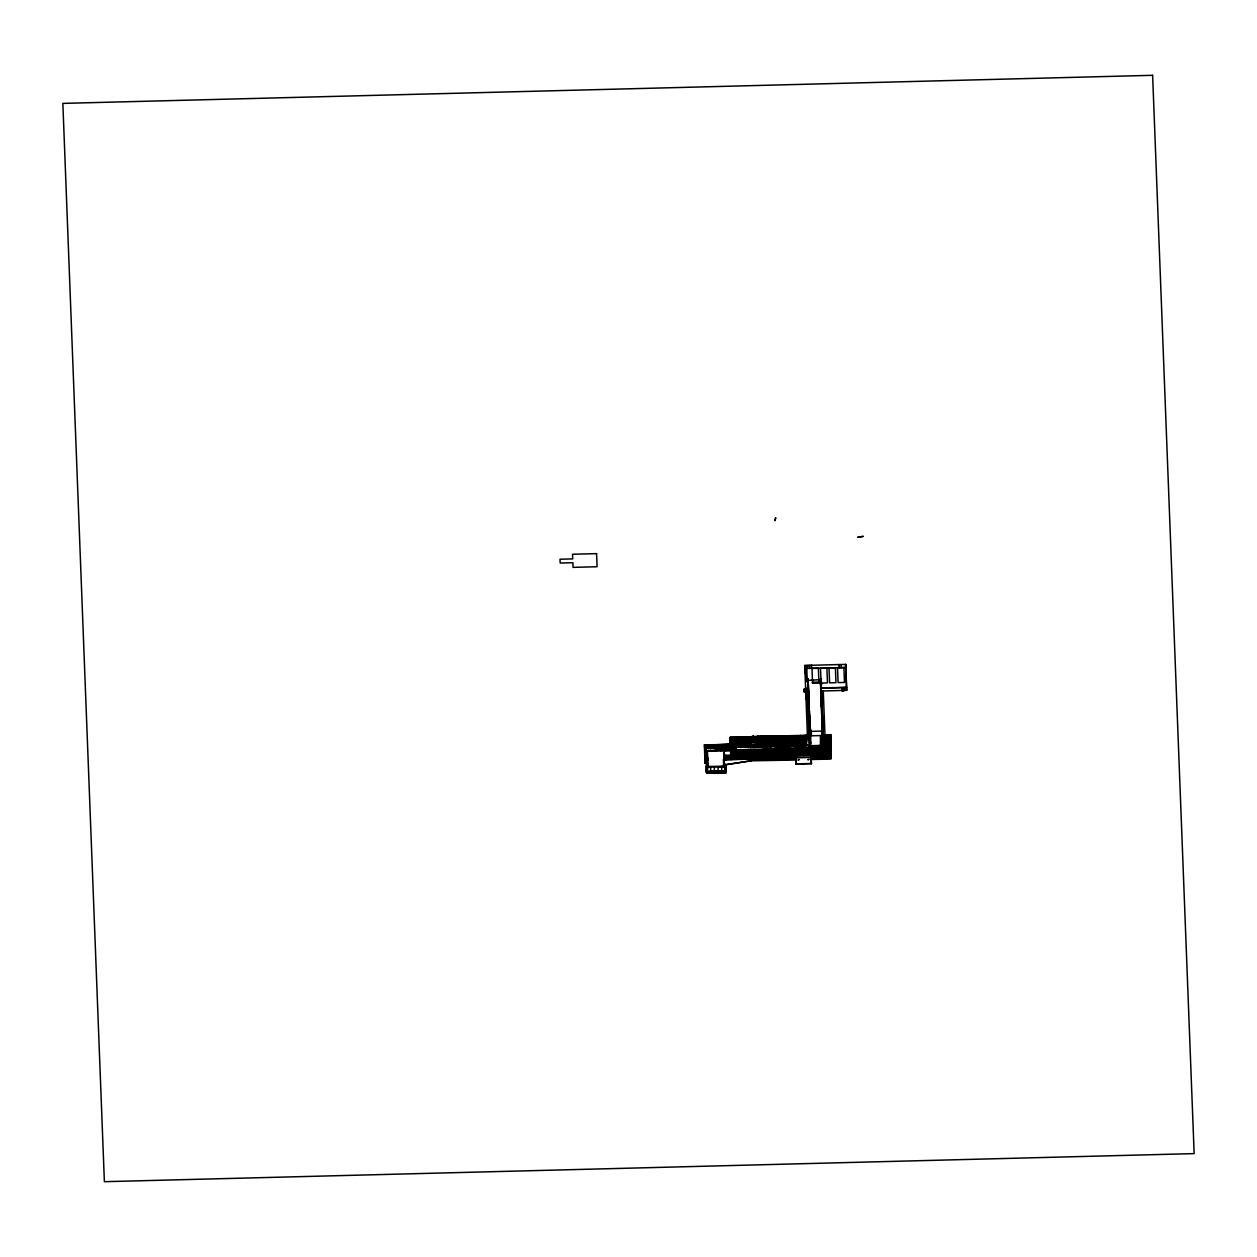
<?xml version="1.0" encoding="UTF-8"?>
<svg xmlns="http://www.w3.org/2000/svg" width="1257" height="1257" viewBox="0 0 1257 1257"><rect width="100%" height="100%" fill="white"/><g stroke="black" fill="none" stroke-linecap="round" stroke-linejoin="round"><path stroke-width="1.5" d="M715.61 750.162L715.767 751.042M740.562 749.518L740.719 750.398M745.59 744.82L745.7 746.831M724.409 766.204L706.607 766.519L710.676 767.32M723.639 763.298L725.336 770.981L706.591 771.531L725.76 770.588L725.745 767.54M707.031 772.835L708.162 765.324L707.392 751.293M726.2 765.922L726.216 771.515L721.754 772.144A52.338 41.748 -0.2 0 1 710.692 772.427L706.198 772.034L707.094 757.767L706.167 757.782L706.151 755.866L707.094 755.834M706.198 772.034L706.434 762.638M706.968 755.033L707.22 751.246M706.701 773.055C735.706 772.505 729.5 773.228 706.701 773.055L706.968 769.394M708.162 765.324L707.66 763.706L707.031 772.584L721.644 772.631L725.352 772.112L725.336 770.981M825.362 745.071L823.806 747.616L821.685 692.23L823.272 690.957L825.362 745.071L830.437 744.945L830.987 759.024L811.268 759.527M805.564 699.238L806.428 698.672M750.225 736.822L760.328 736.476M767.069 736.303L769.755 735.895M730.757 749.738L730.867 757.154M751.042 749.361L751.058 761.365L751.073 758.929L723.451 759.637L723.639 764.916L751.152 760.831L795.995 760.014M724.456 766.644L721.738 767.037A52.338 41.748 -0.2 0 1 718.061 767.336M706.183 766.44L710.676 766.817A52.307 40.664 -0.3 0 0 721.738 766.534L724.708 766.126M756.29 736.492L755.661 742.856M760.328 736.382L761.679 736.351M763.03 736.083L764.366 736.036M761.004 736.539L763.03 735.973L763.078 737.356L764.413 737.215L764.366 735.942L767.069 736.209M770.714 737.278L769.755 735.801L774.469 735.706M769.803 737.183L768.467 737.215L768.42 735.848M725.163 768.923L725.698 772.568M763.612 748.936L764.665 748.434M769.661 748.779L766.11 748.386M771.091 748.748L774.642 748.653M776.088 748.622L778.397 748.559M796.042 748.104L799.782 747.522M801.023 747.978L804.779 747.396M806.02 747.852L809.759 747.271M811.016 747.726L814.567 747.632L814.74 746.077M815.997 747.585L819.548 747.491L819.548 745.967M820.994 747.459L824.545 747.365M825.975 747.334L828.284 747.271M731.181 751.56L734.732 751.466L734.732 749.926M736.178 751.435L739.729 751.34L739.729 749.8M741.159 751.309L744.71 751.215L744.71 749.675M754.891 750.46L751.136 751.042L751.136 749.502M781.084 750.272L784.635 750.178L784.399 748.371M786.065 750.146L789.616 750.052L789.38 748.245M791.062 750.02L794.613 749.926L794.801 748.386M796.042 749.895L799.593 749.8L799.782 748.245M801.039 749.753L804.59 749.659L804.779 748.119M806.02 749.628L809.571 749.533L809.759 747.994M811.016 749.502L814.567 749.408L814.756 747.868M815.997 749.376L819.564 749.282L819.548 747.742M820.994 749.251L824.545 749.156L824.545 747.616M825.99 749.125L829.541 749.015L829.526 747.491M731.197 753.336L734.748 753.242L734.732 751.717M736.178 753.21L739.729 753.116L739.729 751.576M741.174 753.084L744.725 752.99L744.725 751.45M781.084 752.063L784.635 751.969L784.635 750.429M786.081 751.922L789.632 751.827L789.616 750.303M791.062 751.796L794.613 751.702L794.801 750.162M796.058 751.67L799.609 751.576L799.798 750.036M806.036 751.419L809.587 751.325L809.775 749.769M811.016 751.293L814.567 751.183L814.756 749.643M816.013 751.152L819.564 751.058L819.564 749.518M820.994 751.026L824.545 750.932L824.545 749.392M825.99 750.9L829.541 750.806L829.541 749.266M731.197 755.127L734.748 755.033L734.748 753.493M736.193 755.001L739.745 754.907L739.729 753.367M741.174 754.876L744.725 754.766L744.725 753.242M781.084 753.839L784.651 753.744L784.635 752.205M786.002 754.499L789.632 753.619L789.632 752.079M791.077 753.587L794.628 753.493L794.817 751.937M796.058 753.462L799.609 753.352L799.798 751.812M801.055 753.32L804.606 753.226L804.794 751.686M806.036 753.194L809.587 753.1L809.775 751.56M811.032 753.069L814.583 752.974L814.772 751.435M816.013 752.943L819.564 752.849L819.564 751.309M830.908 753.336L820.931 753.587L824.561 752.723L824.561 751.183M825.99 752.676L829.541 752.582L829.541 751.058M845.772 664.387L845.788 667.436L804.747 668.488L804.747 665.456L845.772 664.387L846.668 690.36L820.711 691.02M821.23 679.613L807.952 680.351M812.556 682.221L818.951 682.064L818.951 683.117L812.572 683.289L811.991 668.457L818.386 668.284L818.951 683.117M821.072 683.07L827.467 682.897L826.886 668.064L820.507 668.237L821.072 682.944M808.251 688.302L805.627 688.365L805.643 691.413L808.11 692.576M820.711 687.988L846.668 687.312M820.711 688.176L846.338 687.516L846.354 690.36M805.847 699.285L805.737 692.198L804.48 692.403L804.339 688.899L805.533 688.867L805.643 691.24M820.711 688.537L821.025 692.858M808.094 691.177L804.433 691.271L804.339 688.899M844.233 690.329L842.001 690.737L844.233 690.674L844.217 687.563M804.543 691.57L804.559 690.69L804.48 692.403M805.643 691.413L808.267 691.35M804.543 691.869L806.051 691.507M804.543 692.12L806.004 691.869M821.701 691.554L821.402 706.418M820.884 692.246L821.685 692.23M808.282 695.875L809.147 719.255M807.135 698.515L808.377 698.515M807.355 698.656L808.172 698.672M807.355 698.955L808.172 699.081M806.177 699.363L806.208 698.735M730.301 744.757L730.27 737.246L807.874 735.235M823.382 734.842L830.704 734.654L831.081 755.441M808.282 735.549L730.694 737.545L730.946 744.678M824.828 735.125L830.311 734.984L830.657 746.611M730.678 737.718L810.514 735.659L810.545 743.233M830.516 744.505L825.519 744.631L825.472 735.266L830.468 735.141L820.507 735.848L820.538 748.339L830.516 748.088M730.694 737.89L808.282 735.879M824.828 735.455L830.311 734.984M730.694 738.158L807.937 736.319M730.788 739.352L807.937 737.372M820.601 737.042L822.895 736.979M824.341 736.948L830.39 736.791M796.907 738.142L801.699 738.016L801.699 736.476M805.438 737.922L801.887 738.016L801.887 736.476M807.937 737.859L806.884 737.875L806.884 736.351M822.911 737.466L821.858 737.498L821.842 735.958M824.341 737.435L825.409 737.403L825.393 735.864M830.39 735.738L830.39 737.278L826.839 737.372L826.839 735.832M730.804 739.839L731.857 739.807L731.841 738.283M776.952 738.645L781.744 738.535L781.933 736.979M781.933 738.519L786.741 738.393L786.913 736.853M786.929 738.393L791.721 738.268L791.91 736.728M791.91 738.268L796.718 738.142L796.891 736.602M820.601 737.529L821.654 737.498L821.654 735.958M825.598 737.403L826.65 737.372L826.65 735.832M730.694 739.933L807.937 738.095M820.507 737.623L830.484 737.372M730.804 741.143L809.948 739.053M820.617 738.833L822.911 738.77M824.341 738.739L830.39 738.582M760.548 740.86L756.997 740.954L756.997 739.415M765.544 740.734L761.978 740.813L761.978 739.289M770.525 740.609L766.974 740.687L766.974 739.147M775.522 740.483L771.971 740.562L771.955 739.022M776.952 740.436L780.503 740.342M781.948 740.31L785.499 740.216M786.929 740.184L790.48 740.09M791.926 740.043L795.477 739.964M796.907 739.917L800.458 739.839M805.454 739.697L801.903 739.792L801.887 738.252M807.937 739.635L806.884 739.666L806.884 738.126M822.911 739.257L821.858 739.273L821.858 737.733M824.341 739.21L825.409 739.195L825.409 737.655M830.39 737.513L830.406 739.069L826.839 739.147L826.839 737.608M730.71 741.724L806.695 739.666L806.695 738.126M830.5 739.147L820.522 739.415L822.911 739.493M730.804 741.866L806.695 739.917M804.747 665.456L807.544 739.163L809.948 740.326M730.804 742.918L741.834 742.636M756.635 742.259L806.538 740.97M820.617 740.609L830.406 740.357M776.952 742.211L806.711 741.457M781.948 742.086L785.499 742.007M786.945 741.96L790.496 741.866M791.926 741.834L795.477 741.74M800.473 741.614L796.922 741.709L796.907 740.169M805.454 741.489L801.903 741.567L801.903 740.043M810.451 741.363L809.382 740.892M824.168 741.002L824.341 739.462L830.39 739.305L830.406 740.844L826.855 740.939L826.855 739.399M730.71 743.5L741.834 743.123L741.834 741.583M775.71 742.243L776.763 742.227L776.952 740.687M820.522 741.19L830.5 740.939M730.804 743.657L741.85 743.374L741.85 744.898M784.447 742.274L806.711 741.693M810.435 741.599L809.382 741.63L809.398 743.17L810.451 743.138M820.617 741.331L830.39 741.08L830.406 742.62L826.855 742.714L826.855 741.174M750.633 743.987L704.376 745.165L750.633 743.547L750.68 745.055M704.627 744.977L750.398 743.751L750.445 747.679M750.413 744.301L704.784 745.197M750.665 744.333L780.597 743.563L780.628 747.396M785.594 743.673L806.538 742.761M809.398 742.683L810.451 742.651M820.617 742.4L824.168 742.306L824.356 741.237M825.613 742.259L830.406 742.133M705.193 745.715L721.157 745.307M732.061 745.15L735.612 745.071L735.612 743.531M805.47 743.264L737.058 745.024L737.042 743.484M824.168 742.793L821.874 742.84L821.858 741.3M719.208 745.59L806.711 743.233M820.522 742.966L823.854 742.887M830.5 742.714L825.519 742.84L825.409 741.221M805.548 742.918L704.376 747.004L805.548 744.364M820.632 743.123L824.168 743.028M825.613 742.997L830.406 742.871L830.421 744.411L825.503 744.521L825.425 742.997M705.193 746.391L721.157 745.967M750.555 746.234L704.8 747.318L750.586 746.187M805.501 744.144L800.52 744.27L800.583 747.884M795.492 744.992L810.404 744.568L807.937 679.126L807.952 680.901M824.168 744.081L820.522 744.317L823.854 744.663M830.5 744.05L825.519 744.835L830.594 744.71M810.168 744.741L735.376 746.674M824.168 744.568L820.522 744.647L823.854 744.882M736.853 747.051L705.617 747.789L706.01 760.265L707.958 760.218L707.942 757.924L706.01 757.971M800.819 745.401L740.577 746.878L740.656 736.979M810.309 745.165L810.529 742.793M715.516 747.726L711.006 747.836L711.006 748.701M735.502 747.239L730.961 747.318L730.961 748.182L735.471 747.664M740.939 747.067L745.448 746.957M745.935 746.941L801.07 745.464L704.91 748.182L705.758 750.665L830.877 747.302M809.225 745.715L820.947 745.417M716.836 748.339L716.851 747.365L716.883 748.496L720.512 748.449L720.512 747.585C716.789 745.432 715.154 749.093 715.862 747.396M750.555 747.271L750.633 743.547M795.618 746.108L795.822 744.003M800.52 746.014L805.517 745.888L805.564 747.758M789.003 746.595L762.261 746.799M809.225 746.061L821.465 745.731M831.113 745.48L830.908 758.27L810.954 758.788L810.954 753.901M789.003 747.177L785.216 747.271L785.201 746.218M820.774 746.501L822.942 746.438M705.79 750.068L704.988 750.099L705.79 751.293L795.602 748.983L795.587 747.585L820.79 746.988M829.887 746.752L830.83 746.611M714.542 750.178L729.311 750.492M763.25 748.921L778.036 749.235M794.801 748.135L810.812 747.726L810.812 746.187M814.756 747.616L815.809 747.585M830.516 747.161L830.987 757.358L810.954 757.814M731.181 751.073L830.783 748.512M731.087 751.655L830.877 749.078M731.197 751.796L830.783 749.235M731.197 752.849L830.783 750.288M731.103 753.43L830.877 750.869M731.197 753.587L830.783 751.01M731.197 754.64L830.798 752.079M830.893 752.644L724.205 755.394L724.66 758.254M751.073 755.158L756.07 755.017M766.047 754.766L795.744 753.996M795.728 753.556L805.344 753.901M812.776 753.556L830.908 753.1L746.312 755.221L746.312 756.761M751.073 755.394L756.07 755.268L755.944 750.429M772.694 754.828L795.744 754.247M795.98 754.279L805.344 754.043M830.908 754.404L724.268 757.327L724.692 760.171M726.122 757.452L751.073 756.808M795.98 755.787L724.299 757.641L724.77 760.611M810.938 755.41L830.987 754.891M723.639 764.916L724.268 755.3M751.67 757.845L795.382 756.635M811.551 756.305L830.311 755.724M751.67 758.427L795.382 757.201M811.032 756.887L811.425 763.722L811.064 757.154M811.551 756.887L830.311 756.305M795.744 759.181L795.744 757.83L811.189 757.421L811.189 758.772M723.451 759.809L751.073 759.102M750.995 759.448L795.98 758.207M751.01 759.825L751.105 761.318M751.01 760.092L795.995 759.165L795.964 753.791M751.042 760.768L724.142 765.042L724.126 763.282M706.764 762.7L705.397 762.779L704.8 747.114M706.764 762.889L705.397 762.245M705.004 763.25L706.748 763.203L706.764 762.213L705.004 763.25L704.376 744.741M796.09 763.062L795.98 764.13L795.87 757.72M795.98 763.879L811.425 763.47M795.98 764.005L811.425 763.659M806.68 665.629L805.878 665.644L806.491 681.593L807.293 681.577L806.68 665.629L812.399 665.472M753.587 736.319L752.252 736.351L752.299 737.623M724.126 764.822L725.352 772.364M723.686 748.921L724.519 754.593M723.419 749.392L724.66 757.987M725.116 763.895L726.216 771.515M725.76 770.588L721.754 771.609A52.338 41.748 -0.2 0 1 710.692 771.892M716.804 747.821L716.851 747.774M730.38 742.196L730.38 744.175M811.174 755.677L811.189 753.839M795.728 756.07L795.87 751.922M804.559 691.161L804.417 688.93M808.078 679.518L810.341 738.063M807.937 679.11L810.356 743.406M845.788 667.436L846.668 690.36M825.912 753.462L825.77 747.302M821.214 678.607L821.434 684.421M821.937 705.774L822.644 724.676M823.162 737.938L823.414 744.238M820.821 678.937L821.434 699.583M821.874 706.418L822.707 732.422M820.585 678.764L823.131 748.276L823.084 738.896M820.397 680.556L822.848 744.254L822.549 728.447M815.919 746.344L815.934 753.713M810.356 727.662L810.639 735.251M810.922 746.485L810.938 753.163M808.078 679.031L810.372 739.289M807.638 678.969L810.262 747.632L809.979 725.792M807.701 688.883L808.612 713.096M808.927 720.717L809.838 744.584M807.308 692.591L809.147 740.342M806.161 744.804L805.957 739.21M800.552 743.044L800.536 746.202M795.571 743.17L795.618 746.407M795.571 744.615L795.587 747.585M795.602 748.983L795.524 745.841M795.964 755.473L796.137 763.769M790.59 744.867L790.59 746.077M790.952 748.324L790.999 754.357M788.705 743.453L788.61 740.954L741.331 742.18L741.426 744.663M785.594 743.421L785.609 747.271M781.021 754.624L780.974 748.591L780.88 750.272M776.025 754.75L775.868 748.591M776.009 755.991L776.245 754.436M771.028 754.876L770.887 748.716M769.08 735.754L769.143 737.121M765.623 743.94L765.654 747.302M766.047 755.001L765.906 748.402M763.69 735.895L763.753 737.262M761.051 755.143L760.925 750.303M758.977 736.083L759.039 737.45M758.317 736.036L758.364 737.403M757.641 736.115L757.688 737.482M753.587 736.225L753.65 737.592M752.927 736.162L752.974 737.545M750.665 745.778L750.68 746.894M750.398 743.751L750.413 745.464M750.508 745.825L750.586 747.271M735.424 746.218L735.549 748.842M735.408 746.438L735.486 749.141M730.27 737.246L730.553 744.458M730.506 750.162L730.726 755.583M705.633 749.156L706.01 760.265M704.831 750.209L705.381 761.098M730.427 742.636L730.364 740.404L730.49 743.955M730.427 743.704L730.396 744.93M830.437 744.945L830.5 747.444M845.458 664.592L845.474 667.451M841.986 687.626L842.001 690.737M841.216 664.702L841.216 667.561M839.095 664.764L839.095 667.608M830.704 734.654L831.16 755.206L751.089 757.264L751.152 753.069M830.468 734.654L830.673 749.078M830.657 753.037L830.657 754.577M830.264 744.867L830.28 746.249M830.406 754.907L830.311 756.887L811.551 757.374L811.441 755.394M829.714 747.475L829.73 749.015M829.73 749.266L829.73 750.806M829.73 751.042L829.746 752.582M829.51 755.268L829.51 756.903M829.321 735.769L829.133 737.309M829.337 737.545L829.149 739.1M829.337 739.336L829.149 740.876M829.337 741.111L829.164 742.651M829.353 742.903L829.164 744.443M829.4 754.938L829.306 756.918M828.473 747.506L828.489 749.046M828.489 749.298L828.489 750.838M828.489 751.073L828.489 752.613M828.489 753.1L828.504 754.64M828.504 755.3L828.52 756.934M828.08 735.801L828.08 737.34M828.08 737.576L828.096 739.116M828.096 739.367L828.096 740.907M828.096 741.143L828.112 742.683M828.112 742.934L828.112 744.458M828.112 744.914L828.112 746.312M828.112 747.239L828.284 749.062M828.284 749.298L828.3 750.838M828.3 751.089L828.3 752.613M828.3 753.1L828.3 754.64M828.316 755.3L828.316 756.934M827.892 735.801L827.892 737.34M827.892 737.592L827.907 739.116M827.907 739.367L827.907 740.907M827.907 741.143L827.907 742.683M827.907 742.934L827.923 744.474M827.923 744.914L827.923 746.312M827.515 755.316L827.515 756.965M827.232 747.538L827.232 749.078M827.232 749.329L827.247 750.869M827.247 751.105L827.247 752.644M827.31 755.331L827.31 756.965M826.855 742.966L826.87 744.49M826.949 747.271L827.043 749.093M827.043 749.329L827.059 750.869M827.059 751.12L827.059 752.66M826.65 737.623L826.65 739.147M826.65 739.399L826.666 740.939M826.666 741.174L826.666 742.714M826.666 742.966L826.666 744.505M826.76 747.978L819.737 747.491L819.737 745.951M826.415 755.017L826.32 756.997M826.148 753.163L826.148 754.703M825.755 744.977L825.77 746.375M825.896 753.022L825.928 758.395M825.535 747.239L825.535 748.214M825.66 753.163L825.66 754.703M825.409 739.43L825.409 740.97L821.858 741.064L821.858 739.525L821.669 741.064M825.283 744.992L825.283 746.391M825.409 755.033L825.315 757.013M824.733 747.601L824.733 749.141M824.733 749.392L824.749 750.932M824.749 751.167L824.749 752.707M824.513 755.394L824.529 757.028M824.341 735.895L824.152 737.435M824.341 737.67L824.152 739.226M824.325 755.41L824.325 757.044M823.492 747.648L823.492 749.172M823.492 749.423L823.492 750.963M823.492 751.199L823.508 752.739M823.508 753.226L823.508 754.766M823.524 755.426L823.524 757.06M823.288 747.648L823.304 749.188M823.304 749.423L823.304 750.963M823.304 751.215L823.319 752.754M823.304 753.226L823.319 754.766M823.319 755.426L823.319 757.06M822.282 721.487L822.549 736.288M822.518 755.441L822.534 757.091M821.968 713.52L822.282 729.311M822.235 747.679L822.251 749.219M822.251 749.455L822.251 750.995L822.062 749.455M822.267 752.77L822.251 751.23L822.062 752.786M822.314 755.457L822.329 757.091M821.701 706.56L821.968 721.345M821.874 743.091L821.874 744.631M821.952 747.412L822.062 749.219M821.387 683.117L821.135 699.458M821.402 698.593L821.701 714.385M821.654 737.749L821.669 739.289M821.669 741.316L821.685 742.84M821.685 743.091L821.685 744.631M821.418 755.143L821.528 757.107M821.151 753.289L821.151 754.828M821.324 755.473L821.324 757.123M820.601 679.487L820.821 691.507M820.774 745.102L820.915 752.912M820.915 753.147L820.931 758.521M820.397 678.796L820.554 684.562M820.68 753.304L820.68 754.844M820.428 755.158L820.334 757.138M819.737 747.742L819.753 749.266M819.753 749.518L819.753 751.058M819.753 751.309L819.768 752.833M819.533 755.52L819.533 757.17M819.328 755.536L819.328 757.17M818.496 745.982L818.496 747.522M818.496 747.774L818.496 749.313M818.511 749.549L818.511 751.089M818.511 751.34L818.511 752.88M818.511 753.352L818.511 754.891L818.323 753.352M818.527 755.551L818.543 757.185M818.307 745.998L818.307 747.522M818.307 747.774L818.307 749.313M818.307 749.549L818.323 751.089M818.323 751.34L818.323 752.88M818.323 755.551L818.338 757.201M817.537 755.583L817.537 757.217M817.239 746.014L817.254 747.554M817.254 747.805L817.254 749.345M817.254 749.581L817.27 751.12M817.27 751.372L817.27 752.912M817.333 755.583L817.333 757.217M817.05 746.029L817.066 747.569M817.066 747.805L817.066 749.345M817.066 749.596L817.066 751.136M817.066 751.372L817.081 752.912M816.437 755.268L816.547 757.248M816.17 753.414L816.17 754.954M816.327 755.614L816.343 757.248M815.919 753.273L815.95 758.647M815.683 753.43L815.683 754.97M815.432 755.3L815.337 757.28M814.536 755.661L814.536 757.295M814.332 755.661L814.347 757.295M813.499 746.108L813.515 747.648M813.515 747.899L813.515 749.439M813.515 749.675L813.515 751.215M813.515 751.466L813.53 753.006M813.53 753.477L813.53 755.017M813.546 755.677L813.546 757.311M813.31 746.124L813.31 747.664M813.31 747.899L813.326 749.439M813.326 749.691L813.326 751.23M813.326 751.466L813.342 753.006M813.326 753.493L813.342 755.033M813.342 755.693L813.342 757.327M812.556 682.19L812.572 683.289M812.446 755.378L812.541 757.342M812.258 746.139L812.258 747.679M812.258 747.931L812.273 749.471M812.273 749.706L812.273 751.246M812.273 751.497L812.273 753.037M812.336 755.708L812.352 757.342M812.069 746.155L812.069 747.695M812.069 747.931L812.085 749.471M812.085 749.722L812.085 751.262M812.085 751.497L812.085 753.037M811.425 665.472L811.441 668.315M810.812 747.962L810.828 749.502M810.828 749.753L810.828 751.293M810.828 751.529L810.844 753.069M810.686 753.556L810.702 755.096M810.246 732.752L810.561 747.632M809.681 717.826L810.011 740.404M809.304 665.519L809.319 668.378M809.414 710.865L809.712 734.245M809.099 702.899L809.445 727.065M809.367 736.272L809.367 737.34M809.178 736.288L809.178 737.34M809.194 741.63L809.194 743.17M808.864 712.091L807.968 687.438M808.251 681.027L808.565 704.517M808.518 748.025L808.518 749.565M808.518 749.816L808.534 751.34M808.534 751.592L808.534 753.132M808.534 753.603L808.534 755.158M808.11 678.984L808.267 696.551M808.33 748.025L808.33 749.565M808.33 749.816L808.345 751.356M808.345 751.592L808.345 753.132M808.345 753.619L808.345 755.158M807.183 665.582L807.198 668.425M807.277 748.056L807.277 749.596M807.277 749.848L807.293 751.387M807.293 751.623L807.293 753.163M807.088 748.056L807.088 749.596M807.088 749.848L807.088 751.387M807.088 751.623L807.104 753.163M806.68 736.351L806.695 737.89L805.643 737.906L805.627 736.382M806.177 753.666L806.193 755.206M806.02 747.365L805.941 753.289L805.847 751.655M805.941 753.524L805.957 755.221M805.643 738.158L805.643 739.697M805.643 739.949L805.643 741.473M805.643 741.724L805.658 743.264M805.8 743.735L805.8 745.275M805.831 748.088L805.831 749.628M805.831 749.879L805.847 751.419M805.706 753.681L805.706 755.221M805.061 665.629L805.077 668.488M805.517 735.298L805.564 743.358M805.564 743.594L805.328 745.291M804.951 671.332L804.951 672.966M804.779 749.91L804.59 751.45L801.039 751.545L800.85 750.005M804.386 737.953L804.386 736.413L804.197 737.953M804.386 738.189L804.386 739.729M804.386 739.98L804.401 741.52M804.401 741.756L804.401 743.296M804.197 738.189L804.197 739.729M804.197 739.98L804.197 741.52M804.213 741.756L804.213 743.296M803.537 748.151L803.537 749.691M803.537 749.942L803.537 751.482M803.537 751.717L803.553 753.257M803.553 753.744L803.553 755.284M803.333 748.166L803.349 749.691M803.349 749.942L803.349 751.482M803.349 751.717L803.349 753.257M803.349 753.744L803.364 755.284M803.129 736.445L802.94 737.985M803.144 738.22L802.956 739.76M803.144 740.012L802.956 741.551M803.144 741.787L802.972 743.327M803.16 743.814L802.972 745.354M802.28 748.182L802.296 749.722M802.296 749.973L802.296 751.513M802.296 751.749L802.296 753.289M801.903 741.819L801.919 743.358M802.092 748.198L802.092 749.738M802.092 749.973L802.107 751.513M802.107 751.765L802.107 753.304M801.699 738.268L801.715 739.792M801.715 740.043L801.715 741.583M801.715 741.819L801.715 743.358M801.196 753.791L801.196 755.347M801.023 747.491L800.96 753.414L800.85 751.796M800.96 753.666L800.96 755.347M800.646 736.508L800.646 738.048M800.646 738.283L800.662 739.823M800.662 740.074L800.662 741.599M800.662 741.85L800.662 743.39M800.819 743.861L800.772 745.998M800.835 748.229L800.85 749.753M800.709 753.807L800.725 755.347M800.52 735.424L800.568 743.484M800.332 743.877L800.332 745.417M799.389 736.539L799.389 738.079M799.389 738.315L799.405 739.854M799.405 740.106L799.405 741.646M799.405 741.881L799.421 743.421M799.201 736.539L799.201 738.079M799.201 738.33L799.216 739.87M799.216 740.106L799.216 741.646M799.216 741.897L799.216 743.421M798.541 748.276L798.541 749.816M798.541 750.068L798.556 751.607M798.556 751.843L798.556 753.383M798.556 753.87L798.556 755.41M798.352 748.292L798.352 749.832M798.352 750.068L798.368 751.607M798.368 751.859L798.368 753.399M798.368 753.87L798.368 755.41M798.148 736.571L798.148 738.11M798.148 738.346L798.148 739.886M798.164 740.137L798.164 741.677M798.164 741.913L798.164 743.453M798.179 743.94L797.991 745.48M797.959 736.571L797.959 738.11M797.959 738.362L797.959 739.902M797.959 740.137L797.975 741.677M797.975 741.929L797.975 743.453M797.299 748.308L797.299 749.848M797.299 750.099L797.299 751.639L797.111 750.099M797.315 753.414L797.315 751.875L797.127 753.43M797.111 748.324L797.111 749.863M796.907 738.378L796.718 739.933M796.922 741.944L796.734 743.484M796.2 753.933L796.215 755.473M796.042 747.616L795.964 753.556M795.65 736.633L795.665 738.173M795.665 738.409L795.665 739.949M795.665 740.2L795.665 741.74M795.665 741.976L795.681 743.515L795.54 735.565M795.712 747.114L795.854 748.104M795.854 748.355L795.854 749.895M795.854 750.13L795.87 751.67M795.382 756.148L795.382 757.782L751.67 758.914L751.576 756.934M794.393 736.665L794.408 738.205M794.408 738.44L794.408 739.98M794.408 740.232L794.424 741.771M794.424 742.007L794.424 743.547M794.487 755.834L794.393 757.814M794.204 736.665L794.22 738.205M794.22 738.456L794.22 739.996M794.22 740.232L794.22 741.771M794.22 742.023L794.235 743.563M793.544 748.418L793.56 749.958M793.56 750.193L793.56 751.733M793.56 751.985L793.576 753.509M793.56 753.996L793.576 755.536M793.576 756.195L793.591 757.83M793.356 748.418L793.371 749.958M793.371 750.193L793.371 751.733M793.371 751.985L793.371 753.524M793.371 753.996L793.387 755.536M793.387 756.195L793.387 757.845M793.151 736.696L793.167 738.236M793.167 738.488L793.167 740.012M793.167 740.263L793.167 741.803M793.167 742.039L793.183 743.578M792.963 736.696L792.963 738.236M792.963 738.488L792.978 740.027M792.978 740.263L792.978 741.803M792.978 742.054L792.994 743.594M792.586 756.227L792.586 757.861M792.303 748.449L792.319 749.989M792.319 750.225L792.319 751.765M792.319 752.016L792.319 753.556M792.381 756.227L792.397 757.861M792.114 748.449L792.114 749.989M792.114 750.225L792.13 751.765M792.13 752.016L792.13 753.556M791.91 738.519L791.721 740.059M791.926 740.294L791.737 741.834M791.926 742.07L791.737 743.625M791.486 755.913L791.596 757.877M791.219 754.059L791.219 755.598M791.391 756.258L791.391 757.892M790.983 753.917L790.999 759.291M790.669 736.759L790.669 738.299M790.669 738.55L790.669 740.074M790.669 740.326L790.684 741.866M790.684 742.101L790.684 743.641M790.842 748.214L790.873 750.02M790.873 750.256L790.873 751.796M790.873 752.047L790.873 753.587M790.732 754.074L790.747 755.614M790.543 735.691L790.59 743.751M790.606 748.151L790.606 749.109M790.496 755.944L790.59 757.908M790.386 756.274L790.402 757.908M789.805 748.512L789.82 750.052M789.82 750.288L789.82 751.827M789.82 752.079L789.82 753.603M789.412 736.791L789.412 738.33M789.412 738.582L789.427 740.122M789.427 740.357L789.427 741.897M789.427 742.149L789.427 743.688M789.585 756.29L789.396 757.94M789.223 736.806L789.223 738.346M789.223 738.582L789.223 740.122M789.239 740.357L789.239 741.897M789.239 742.149L789.239 743.688M788.563 748.543L788.375 750.083M788.563 750.319L788.375 751.859M788.579 752.11L788.39 753.65M788.579 754.121L788.39 755.677M788.595 756.321L788.406 757.971M788.17 736.822L788.17 738.362M788.17 738.613L788.17 740.153M788.17 740.389L788.186 741.929M788.186 742.18L788.186 743.72M788.202 744.191L788.202 745.731M788.202 746.139L788.202 747.192M787.966 736.838L787.982 738.362M787.982 738.613L787.982 740.153M787.982 740.389L787.998 741.929M787.998 742.18L787.998 743.72M787.998 744.191L788.013 745.731M787.998 746.139L787.998 747.208M787.589 756.353L787.605 757.987M787.322 748.575L787.322 750.115M787.322 750.35L787.322 751.89M787.322 752.142L787.338 753.681M787.401 756.353L787.401 757.987M787.196 746.155L787.008 747.224M787.023 748.308L787.133 750.115M787.133 750.366L787.133 751.906M787.133 752.142L787.149 753.681M786.929 738.645L786.741 740.184M786.929 740.42L786.741 741.96M786.599 756.368L786.599 758.018M786.206 746.187L786.206 747.255M786.489 756.038L786.411 758.018M786.112 745.857L786.002 747.255M785.971 748.465L785.986 753.807M785.986 754.043L786.002 759.432M785.672 736.885L785.672 738.425M785.688 738.676L785.688 740.216M785.688 740.452L785.688 741.991L785.562 735.816M785.845 744.254L785.845 745.794M785.861 748.339L785.876 750.146M785.876 750.398L785.876 751.922M785.876 752.173L785.892 753.713M785.751 754.2L785.751 755.74M785.609 748.276L785.625 749.235M785.499 756.07L785.609 758.034M785.358 744.27L785.374 745.81M785.405 756.4L785.405 758.05M785.106 745.872L785.012 747.271M784.824 748.638L784.824 750.178M784.824 750.413L784.824 751.953M784.824 752.205L784.839 753.744M784.415 736.916L784.431 738.456M784.431 738.707L784.431 740.247M784.431 740.483L784.447 742.023M784.604 756.431L784.604 758.065M784.227 736.932L784.242 738.472M784.242 738.707L784.242 740.247M784.242 740.499L784.242 742.039M784.211 746.234L784.211 747.302M784.399 756.431L784.415 758.065M784.007 746.249L784.007 747.302M783.567 748.669L783.394 750.209M783.582 750.445L783.394 752M783.582 752.236L783.394 753.776M783.582 754.247L783.41 755.803M783.598 756.447L783.41 758.097M783.174 736.948L783.174 738.488M783.19 738.739L783.19 740.279M783.19 740.514L783.19 742.054M783.205 744.317L783.205 745.857M783.205 746.265L783.221 747.318M782.985 736.963L782.985 738.503M782.985 738.739L783.001 740.279M783.001 740.53L783.001 742.07M783.017 744.333L783.017 745.872M783.017 746.265L783.017 747.334M782.608 756.478L782.608 758.112M782.325 748.701L782.325 750.24M782.341 750.476L782.341 752.016M782.341 752.267L782.341 753.807M782.404 756.478L782.42 758.128M782.215 746.297L782.011 747.349M782.043 748.434L782.137 750.24M782.137 750.492L782.153 752.032M782.153 752.267L782.153 753.807M781.933 738.77L781.744 740.31M781.948 740.546L781.76 742.101M781.603 756.51L781.618 758.144M781.508 756.164L781.414 758.144M781.116 745.982L781.021 747.381M780.99 754.169L781.021 759.558M780.691 737.026L780.691 738.55M780.691 738.802L780.691 740.342M780.691 740.577L780.707 742.117M780.848 744.38L780.864 745.92M780.896 750.523L780.896 752.063M780.896 752.299L780.896 753.839M780.754 754.326L780.77 755.866M780.566 735.942L780.613 742.227M780.628 748.402L780.628 749.361M780.503 756.195L780.613 758.16M780.377 744.395L780.377 745.935M780.22 746.344L780.22 747.396M780.408 756.541L780.424 758.175M780.11 746.014L780.016 747.412M779.827 748.763L779.827 750.303M779.827 750.555L779.843 752.079M779.843 752.33L779.843 753.87M779.434 737.058L779.434 738.597L779.246 737.058M779.45 740.373L779.434 738.833L779.246 740.373M779.45 740.609L779.45 742.149M779.403 748.496L779.639 750.303L776.088 750.398L776.088 748.858M779.639 750.555L779.654 752.095L776.103 752.189L776.088 750.649M779.654 752.33L779.654 753.87L776.103 753.964L776.103 752.424M779.607 756.557L779.623 758.191M779.246 740.624L779.261 742.164M779.214 746.375L779.23 747.428M779.419 756.557L779.419 758.191M779.026 746.375L779.026 747.428M778.586 748.795L778.397 750.335M778.586 750.586L778.397 752.126M778.602 752.362L778.413 753.901M778.602 754.389L778.413 755.928M778.617 756.573L778.429 758.222M778.193 737.089L778.193 738.629M778.193 738.865L778.193 740.404M778.193 740.656L778.209 742.18M778.209 744.443L778.224 745.998M778.224 746.391L778.224 747.459M777.989 737.089L778.004 738.629M778.004 738.865L778.004 740.404M778.004 740.656L778.02 742.196M778.02 744.458L778.036 745.998M778.02 746.391L778.02 747.459M777.612 756.604L777.627 758.238M777.345 748.826L777.345 750.366M777.345 750.618L777.345 752.157M777.345 752.393L777.36 753.933M777.423 756.604L777.423 758.254M777.219 746.422L777.235 747.475M777.046 748.559L777.156 750.382M777.156 750.618L777.156 752.157M777.156 752.393L777.172 753.933M776.936 737.121L776.747 738.66L771.955 738.786L771.955 737.246M776.952 738.896L776.763 740.436M777.03 746.422L777.03 747.491M776.622 756.635L776.622 758.27M776.512 756.29L776.417 758.27M776.119 746.108L776.025 747.506M775.868 744.505L775.868 746.045M776.009 754.31L775.773 755.991M776.025 756.305L776.025 759.684M775.585 736.068L775.616 742.353M775.6 743.924L775.632 747.522M775.632 748.528L775.632 749.502M775.522 756.321L775.632 758.301M775.38 744.521L775.396 746.061M775.428 756.667L775.428 758.301M775.129 746.139L775.035 746.957M774.846 748.889L774.846 750.429M774.846 750.68L774.846 752.22M774.846 752.456L774.862 753.996M774.438 737.183L774.453 738.723M774.453 738.959L774.453 740.499M774.453 740.75L774.453 742.29M774.642 748.905L774.658 750.429L771.107 750.539L771.091 748.983M774.658 750.68L774.658 752.22L771.107 752.315L771.107 750.775M774.658 752.472L774.658 753.996L771.107 754.09L771.107 752.55M774.626 756.683L774.626 758.317M774.249 737.183L774.249 738.723M774.265 738.975L774.265 740.514M774.265 740.75L774.265 742.29M774.422 756.683L774.422 758.332M773.589 748.921L773.401 750.476M773.605 750.712L773.416 752.252M773.605 752.487L773.416 754.027M773.605 754.514L773.416 756.054M773.621 756.714L773.432 758.348M773.196 737.215L773.196 738.755M773.196 738.99L773.212 740.53M773.212 740.782L773.212 742.321M773.228 744.584L773.228 746.124M773.008 737.215L773.008 738.755M773.008 739.006L773.024 740.53M773.024 740.782L773.024 742.321M773.039 744.584L773.039 746.124M772.631 756.73L772.631 758.38M772.348 748.952L772.348 750.492M772.348 750.743L772.364 752.283M772.364 752.519L772.364 754.059L772.175 752.534M772.427 756.745L772.427 758.38M772.159 748.968L772.159 750.508M772.159 750.743L772.175 752.283M771.971 740.813L771.971 742.353M771.767 737.246L771.767 738.786L766.974 738.912L766.959 737.372M771.767 739.037L771.767 740.562M771.767 740.813L771.782 742.353M771.625 756.761L771.641 758.395M771.531 756.431L771.437 758.411M771.138 746.234L771.044 747.067M771.264 754.577L771.264 756.117M770.871 744.631L770.887 746.187M771.012 754.436L771.044 759.809M770.588 736.209L770.635 742.478M770.62 744.05L770.635 747.161M770.651 748.653L770.651 749.628M770.777 754.577L770.792 756.117M770.525 756.447L770.635 758.427M770.4 744.647L770.4 746.187M770.431 756.793L770.431 758.427M770.132 746.265L770.038 747.082M769.85 749.031L769.85 750.555M769.85 750.806L769.865 752.346M769.865 752.582L769.865 754.121M769.457 737.309L769.457 738.849M769.457 739.085L769.473 740.624M769.473 740.876L769.473 742.416M769.661 749.031L769.661 750.57L766.11 750.665L766.11 749.125M769.661 750.806L769.677 752.346L766.11 752.44L766.11 750.9M769.677 752.597L769.677 754.137L766.126 754.231L766.126 752.692M769.63 756.808L769.645 758.442M769.268 737.309L769.268 738.849M769.268 739.1L769.268 740.64M769.268 740.876L769.284 742.416M769.441 756.824L769.441 758.458M768.608 749.062L768.42 750.602M768.608 750.838L768.42 752.377M768.624 752.613L768.436 754.169M768.624 754.64L768.436 756.18M768.64 756.84L768.436 758.474M768.216 737.34L768.216 738.88M768.216 739.116L768.216 740.656M768.216 740.907L768.231 742.447M768.231 744.71L768.247 746.249L768.043 744.71M768.011 737.34L768.027 738.88M768.027 739.132L768.027 740.672M768.027 740.907L768.027 742.447M767.351 749.093L767.367 750.633M767.367 750.869L767.367 752.409M767.367 752.644L767.383 754.184M767.634 756.855L767.446 758.505M767.163 748.371L766.88 749.533M767.163 749.093L767.179 750.633M767.179 750.869L767.179 752.409M767.179 752.66L767.179 754.2M766.974 740.939L766.974 742.478M766.77 737.372L766.77 738.912L761.978 739.037L761.978 737.498M766.77 739.163L766.786 740.703M766.786 740.939L766.786 742.478M766.644 756.887L766.644 758.521M766.534 756.557L766.44 758.537M766.142 746.375L766.047 747.192M766.267 754.703L766.267 756.243M765.89 744.773L765.89 746.312M766.032 754.561L766.047 759.935M765.607 736.335L765.639 742.604M765.654 748.355L765.654 749.753M765.796 754.719L765.796 756.258M765.639 756.918L765.654 758.552M765.403 744.773L765.419 746.328M765.544 756.573L765.45 758.552M765.152 746.391L765.057 747.208M764.853 749.156L764.869 750.68M764.869 750.932L764.869 752.472M764.869 752.723L764.885 754.247M764.46 737.435L764.476 738.975M764.476 739.226L764.476 740.766M764.476 741.002L764.476 742.054M764.665 749.156L764.68 750.696L761.113 750.303M764.68 750.932L764.68 752.472L761.129 752.566L761.129 751.026M764.68 752.723L764.68 754.263L761.129 754.357L761.129 752.817M764.649 756.934L764.649 758.584M764.272 737.435L764.272 738.975M764.272 739.226L764.287 740.766M764.287 741.002L764.287 742.054M764.445 756.95L764.445 758.584M763.628 750.963L763.628 752.503M763.628 752.754L763.628 754.294M763.628 754.766L763.643 756.305M763.643 756.965L763.659 758.6M763.219 737.466L763.219 739.006M763.219 739.257L763.235 740.797M763.235 741.033L763.235 742.086M763.25 744.835L763.25 746.375M763.423 750.963L763.439 752.503M763.439 752.754L763.439 754.294M763.439 754.766L763.439 756.321M763.455 756.965L763.455 758.615M763.03 737.466L763.03 739.006M763.03 739.257L763.046 740.797M763.046 741.033L763.046 742.101M763.062 744.835L763.062 746.375M762.653 756.997L762.449 758.631M762.37 750.995L762.198 752.55M762.386 752.786L762.198 754.326M761.978 741.064L761.993 742.117M761.789 737.513L761.789 739.037L756.997 739.163L756.981 737.623M761.789 739.289L761.789 740.829M761.789 741.064L761.805 742.133M761.648 757.013L761.663 758.662M761.553 756.683L761.459 758.662M761.161 746.501L761.255 747.318M761.286 754.828L761.286 756.368M760.894 744.898L760.909 746.438M761.035 754.687L761.066 760.061M760.611 736.461L760.658 742.73M760.564 744.427L760.658 747.334M760.799 754.844L760.799 756.384M760.658 757.044L760.658 758.678M760.422 744.914L760.422 746.454M760.548 756.714L760.454 758.694M760.155 746.517L760.061 747.349M759.872 751.058L759.888 752.597M759.888 752.849L759.888 754.389M759.479 737.56L759.479 739.1M759.479 739.352L759.479 740.892M759.479 741.127L759.495 742.18M759.684 750.335L756.133 750.429M759.684 751.073L759.684 752.597L756.133 752.707L756.133 751.152M759.699 752.849L759.699 754.389L756.148 754.483L756.133 752.943M759.652 757.075L759.668 758.709M759.275 737.576L759.291 739.116M759.291 739.352L759.291 740.892M759.291 741.143L759.307 742.196M759.448 757.075L759.464 758.709M758.631 751.089L758.631 752.629M758.631 752.88L758.647 754.42M758.647 754.891L758.647 756.431M758.662 757.091L758.662 758.725M758.222 737.592L758.238 739.132M758.238 739.383L758.238 740.923M758.238 741.159L758.238 742.211M758.254 744.961L758.27 746.501M758.442 751.105L758.442 752.644M758.442 752.88L758.458 754.42M758.442 754.907L758.458 756.447M758.458 757.107L758.458 758.741M758.034 737.608L758.05 739.147M758.05 739.383L758.05 740.923M758.05 741.174L758.05 742.227M758.065 744.961L758.065 746.517M757.657 757.123L757.468 758.757M757.39 751.12L757.201 752.676M757.39 752.912L757.201 754.451M756.997 741.19L756.997 742.243M756.793 737.639L756.793 739.179L752 739.289L752 737.765M756.793 739.415L756.808 740.954M756.808 741.206L756.808 742.259M756.667 757.138L756.667 758.788M756.557 756.808L756.463 758.788M756.164 746.627L756.274 747.444M756.29 754.954L756.29 756.494M755.913 745.024L755.913 746.564M756.054 754.813L756.07 760.202M755.646 744.443L755.677 747.459M755.818 754.97L755.818 756.51M755.661 757.17L755.677 758.804M755.426 745.04L755.441 746.579M755.567 756.84L755.473 758.819M755.174 746.658L755.08 747.475M754.891 751.183L754.891 752.723M754.891 752.974L754.907 754.514M754.687 749.408L754.703 750.948M754.703 751.199L754.703 752.739L751.152 752.833L751.152 751.293M754.703 752.974L754.703 754.514L750.822 754.561L750.838 757.877L746.328 757.987L746.328 757.123M754.671 757.201L754.671 758.835M754.483 737.702L754.294 739.242M754.499 739.477L754.31 741.017M754.499 741.253L754.31 742.321M754.467 757.201L754.467 758.835M753.634 749.439L753.634 750.979M753.65 751.23L753.65 752.754M753.65 753.006L753.65 754.546M753.65 755.017L753.65 756.573M753.666 757.217L753.681 758.867M753.242 737.733L753.242 739.257M753.242 739.509L753.257 741.049M753.257 741.284L753.257 742.353M753.273 745.087L753.273 746.627M753.446 749.439L753.446 750.979M753.446 751.23L753.462 752.77M753.462 753.006L753.462 754.546M753.462 755.033L753.462 756.573M753.462 757.233L753.477 758.867M753.053 737.733L753.053 739.273M753.053 739.509L753.053 741.049M753.053 741.3L753.069 742.353M753.084 745.102L753.084 746.642M752.566 756.918L752.472 758.898M752.393 749.471L752.205 751.01M752.393 751.262L752.205 752.802M752.409 753.037L752.22 754.577M752 739.54L752 741.08M752 741.316L752.016 742.384M751.796 737.765L751.812 739.305L747.004 739.43L747.004 737.89M751.812 739.54L751.812 741.08M751.812 741.331L751.812 742.384M751.293 755.08L751.309 756.62M750.916 745.15L750.916 746.689M750.633 736.712L750.665 742.997M750.555 737.796L750.57 739.336M750.57 739.572L750.57 741.111M750.57 741.363L750.57 742.416M749.895 749.533L749.895 751.073M749.895 751.325L749.91 752.849M749.91 753.1L749.91 754.64M749.706 749.549L749.706 751.073L746.155 751.167L746.155 749.628M749.706 751.325L749.706 752.864L746.155 752.959L746.155 751.419M749.706 753.1L749.722 754.64L746.171 754.734L746.155 753.194M749.502 737.828L749.313 739.367M749.502 739.603L749.313 741.143M749.502 741.394L749.313 742.447M748.653 749.565L748.653 751.105M748.653 751.356L748.653 752.896M748.653 753.132L748.669 754.671M748.669 755.158L748.669 756.698M748.669 757.06L748.669 757.924M748.245 737.859L748.261 739.399M748.261 739.635L748.261 741.174M748.261 741.426L748.261 742.478M748.276 745.228L748.292 746.768M748.449 749.581L748.465 751.12M748.465 751.356L748.465 752.896M748.465 753.132L748.481 754.671M748.465 755.158L748.481 756.698M748.481 757.075L748.481 757.924M748.056 737.859L748.056 739.399M748.072 739.635L748.072 741.174M748.072 741.426L748.072 742.478M748.088 745.228L748.088 746.768M747.396 749.596L747.208 751.152M747.412 751.387L747.224 752.927M747.412 753.163L747.224 754.719M747.004 739.666L747.019 741.206M747.019 741.457L747.019 742.51M746.815 737.89L746.815 739.43L742.023 739.556L742.023 738.016M746.815 739.682L746.831 741.206M746.831 741.457L746.831 742.51M746.045 749.486L746.092 759.228M745.652 736.838L745.684 743.123M745.841 756.761L745.825 755.221L741.316 755.347L741.331 756.887M745.841 757.138L745.857 759.055M745.574 737.922L745.574 739.462M745.574 739.713L745.574 741.253M745.574 741.489L745.59 742.541M744.898 749.659L744.914 751.199M744.914 751.45L744.914 752.99M744.914 753.226L744.914 754.766M744.505 737.953L744.317 739.493M744.505 739.729L744.333 741.284M744.521 741.52L744.333 742.573M743.657 749.691L743.657 751.23M743.657 751.482L743.673 753.022M743.673 753.257L743.673 754.797M743.673 755.284L743.673 756.824M743.264 737.985L743.264 739.525M743.264 739.76L743.28 741.3M743.28 741.551L743.28 742.604M743.468 749.706L743.468 751.246M743.468 751.482L743.484 753.022M743.484 753.273L743.484 754.813M743.484 755.284L743.484 756.824M743.076 737.985L743.076 739.525M743.076 739.776L743.076 741.316M743.076 741.551L743.091 742.604M742.416 749.738L742.227 751.277M742.416 751.513L742.227 753.053M742.431 753.289L742.243 754.844M742.023 739.792L742.023 741.331M742.023 741.583L742.039 743.123M742.039 743.358L742.039 744.898M741.819 738.016L741.834 739.556L737.026 739.682L737.026 738.142M741.834 739.807L741.834 741.347M741.331 757.248L741.347 759.181M740.954 749.486L741.096 759.354M740.844 756.903L740.844 755.347L736.335 755.473L736.335 757.013M740.86 757.264L740.86 758.128L736.351 758.238L736.351 757.374M740.577 738.048L740.577 739.587M740.577 739.839L740.593 741.379M740.593 741.614L740.593 743.154L737.042 743.248L737.042 741.709M740.593 743.406L740.609 744.945M739.917 749.8L739.917 751.325M739.917 751.576L739.933 753.116M739.933 753.352L739.933 754.891M739.525 738.079L739.336 739.619M739.525 739.854L739.336 741.41M739.525 741.646L739.336 743.186M739.54 743.421L739.352 744.977M738.676 749.832L738.676 751.372M738.676 751.607L738.676 753.147M738.676 753.399L738.692 754.923M738.692 755.41L738.692 756.95M738.692 757.327L738.692 758.175M738.268 738.11L738.283 739.65M738.283 739.902L738.283 741.426M738.283 741.677L738.283 743.217M738.283 743.453L738.299 744.992M738.315 749.565L738.488 751.372M738.488 751.607L738.488 753.147M738.488 753.399L738.488 754.938M738.488 755.41L738.503 756.95M738.503 757.327L738.503 758.191M738.079 738.11L738.079 739.65M738.079 739.902L738.095 741.441M738.095 741.677L738.095 743.217M738.095 743.468L738.11 745.008M737.419 749.863L737.435 751.403M737.435 751.639L737.435 753.179M737.435 753.43L737.435 754.97M737.026 739.933L737.042 741.457M737.136 749.596L737.231 751.403M737.231 751.639L737.246 753.179M737.246 753.43L737.246 754.97M736.838 738.142L736.838 739.682L732.045 739.807L732.03 738.268M736.838 739.933L736.853 741.473M736.853 741.709L736.853 743.248M736.853 743.5L736.853 745.04M735.958 747.192L735.958 748.056M735.958 749.628L736.115 759.479M735.659 737.105L735.706 745.165M735.722 749.565L735.722 750.523M735.864 757.028L735.848 755.488L726.357 755.724L726.357 757.264M735.864 757.39L735.864 758.254L731.354 758.364L731.354 757.515M735.596 738.173L735.596 739.729M735.596 739.964L735.596 741.504M735.596 741.74L735.612 743.28L732.061 743.374L732.045 741.834M735.439 745.872L735.471 748.072M734.921 749.926L734.936 751.466M734.936 751.702L734.936 753.242M734.936 753.493L734.936 755.017M734.528 738.205L734.339 739.76M734.528 739.996L734.355 741.536M734.544 741.771L734.355 743.311M734.544 743.563L734.355 745.102M733.679 749.958L733.679 751.497M733.679 751.733L733.695 753.273M733.695 753.524L733.695 755.064M733.695 755.536L733.695 757.075M733.711 757.452L733.711 758.317M733.287 739.776L733.287 738.236L733.098 739.776M733.287 740.027L733.287 741.567M733.302 741.803L733.302 743.343M733.302 743.594L733.302 745.134M733.318 747.255L733.318 748.119M733.318 749.691L733.491 751.497M733.491 751.749L733.507 753.289M733.507 753.524L733.507 755.064M733.507 755.551L733.507 757.091M733.507 757.452L733.522 758.317M733.098 740.027L733.098 741.567M733.098 741.803L733.114 743.343M733.114 743.594L733.114 745.134M733.13 747.271L733.13 748.135M732.438 749.989L732.438 751.529M732.438 751.765L732.438 753.304M732.454 753.556L732.454 755.096M732.045 740.059L732.045 741.599M732.061 743.625L732.061 744.678M732.155 749.722L732.25 751.529M732.25 751.78L732.25 753.32M732.25 753.556L732.265 755.096M731.857 740.059L731.857 741.599M731.857 741.85L731.857 743.374M731.857 743.625L731.873 744.678M731.338 755.598L731.354 757.138M730.977 749.753L731.118 759.621M730.678 737.231L730.726 745.291M730.883 757.515L730.883 758.38L726.373 758.505L726.373 757.641M728.699 755.661L728.714 757.201M728.714 757.578L728.714 758.442M728.51 755.677L728.526 757.217M728.526 757.578L728.526 758.442M728.322 747.396L728.133 748.261M726.106 755.347L726.137 759.747M725.745 749.816L725.745 750.775M725.038 771.028L725.038 772.159M723.341 747.522L723.152 748.386M721.958 771.468L721.958 772.584M721.722 766.581L721.738 771.154M721.644 771.499L721.644 772.631M721.392 771.531L721.392 772.646M721.157 745.055L721.157 746.218M720.748 749.942L720.748 750.916M718.344 747.648L718.156 748.512M718.281 771.782L718.297 772.914M718.046 766.88L718.061 771.468M718.03 771.798L718.061 773.432M717.763 771.814L717.778 772.929M716.836 747.019L716.836 748.575M715.516 746.061L715.516 748.575M714.652 771.892L714.652 773.024M714.353 766.974L714.369 771.562M714.385 771.892L714.385 773.526M714.133 771.892L714.133 773.024M713.347 746.124L713.175 748.638M711.022 771.798L711.022 772.914M710.661 766.864L710.676 771.452M710.755 771.782L710.755 772.914M710.535 748.716L710.519 747.852L706.01 747.962L706.025 748.826M710.441 771.751L710.441 772.882M708.367 747.899L708.178 748.779M707.66 763.706L707.66 765.324M707.345 771.484L707.345 772.615M706.607 766.519L706.591 771.531M705.994 752.11L706.01 753.289M705.837 753.901L706.088 755.268M705.915 755.866L705.931 757.044M705.774 745.935L705.79 751.293M705.774 751.922L705.79 753.1M705.193 745.464L705.193 746.627M1152.622 75.31L62.85 103.388L104.378 1181.69L1194.15 1153.612L1152.622 75.31M775.679 517.884L774.956 520.587L775.679 517.884M863.135 536.393L857.981 537.179L863.135 536.393M596.572 553.63L572.548 554.243L572.721 558.894L560.025 559.224L560.182 563.042L572.878 562.712L573.051 567.363L597.075 566.75L596.572 553.63M835.402 667.844L829.007 668.017L829.589 682.85L835.968 682.677L835.402 667.844M843.903 667.624L837.523 667.797L838.089 682.63L844.484 682.457L843.903 667.624M821.622 731.087L811.252 731.354L811.236 730.144L811.425 735.801L821.795 735.534L821.622 731.087M725.493 747.459L720.984 747.585L720.984 748.449L725.493 748.324L725.493 747.459M730.49 747.334L725.98 747.444L725.98 748.308L730.49 748.198L730.49 747.334M799.012 759.605L798.226 759.998L799.012 759.605M808.864 759.338L808.078 759.747L808.864 759.338"/></g></svg>
